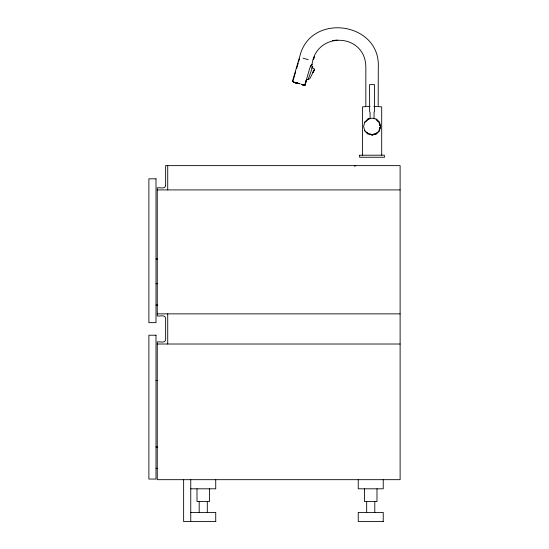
<?xml version="1.0" encoding="UTF-8"?>
<svg xmlns="http://www.w3.org/2000/svg" width="549" height="549" viewBox="0 0 549 549"><rect width="100%" height="100%" fill="white"/><g stroke="black" fill="none" stroke-linecap="round" stroke-linejoin="round"><path stroke-width="0.82" d="M374.006 118.618L374.061 112.113L374.493 111.811L374.535 84.628L369.594 84.628L369.635 111.811L370.067 112.12L370.122 118.618L372.071 118.124L374.006 118.618L373.265 118.378M308.106 79.145L308.332 78.884M370.65 118.371L367.823 119.133L364.721 122.249L363.603 126.51L364.721 130.765L367.823 133.887L372.064 135.02L376.305 133.887L379.4 130.765L380.539 126.51L379.393 122.255L376.298 119.14L373.478 118.371M379.023 130.545L379.881 127.32M379.359 130.744L380.491 126.51L379.359 122.276L376.278 119.174M292.384 81.52L299.946 55.778C310.885 12.277 380.635 22.049 378.288 67.321L378.186 105.58M292.713 81.835L295.609 71.994M296.577 68.714L298.265 62.977M298.745 61.337L299.473 58.88M369.985 106.389L365.84 106.389L365.84 67.328C365.758 32.693 316.142 30.826 311.99 64.61L309.89 67.795L304.819 85.177L302.76 84.834M302.128 84.656L305.045 85.205L306.321 80.401L304.867 85.157L306.376 80.394L307.104 79.55L308.113 79.433L308.552 78.287M312.107 68.344L308.222 79.214M312.642 66.594L312.491 66.985L312.752 66.305L311.063 65.557M313.939 58.022L313.287 59.69L314.632 56.334M311.564 68.172L311.75 67.74M313.191 72.015L314.577 69.188L311.969 67.307M313.143 72.084L314.57 69.243L309.766 78.795L309.204 79.001M310.494 66.017L311.379 65.125M364.735 122.255L365.257 121.734M365.696 121.878L368.043 119.517M376.086 133.503L377.259 132.323M376.298 133.881L379.393 130.765M296.069 82.892L298.182 83.366L295.952 82.858M354.428 166.203L355.834 165.633M370.589 118.399L367.83 119.14L369.957 118.611M372.874 134.368L375.283 133.723M372.071 134.979L376.278 133.846M333.476 40.454L332.447 40.599L337.436 40.015M378.288 106.389L373.842 106.389M365.469 106.602L362.429 106.918L362.429 155.175M378.659 106.602L381.692 106.918L381.692 155.175M370.266 134.169L372.071 134.958L374.15 134.169M157.254 189.92L400.118 189.92M155.998 259.004L157.707 259.004M155.998 283.709L157.714 283.709M155.998 305.066L157.714 305.066M157.254 313.863L400.118 313.863M157.254 344.01L400.118 344.01M155.998 380.436L157.707 380.436M155.998 447.016L157.714 447.016M155.998 468.372L157.714 468.372M190.757 488.809L215.736 488.809L215.736 479.675M190.757 512.416L215.736 512.416L215.736 521.55M215.881 521.55L183.634 521.55L183.634 479.675M383.367 521.55L358.243 521.55L358.243 512.416L383.229 512.416L383.229 521.55M296.35 82.981L297.27 83.242L293.427 82.137L297.27 83.242M368.846 133.723L371.261 134.368M299.157 83.523L298.141 83.215L300.186 83.805M293.365 81.842L293.825 81.973M296.076 82.899L297.901 83.421M303.508 85.047L304.75 85.404M293.763 82.233L296.597 83.043M301.634 84.223L302.945 84.601M299.081 83.791L296.309 82.748L297.359 83.105M294.655 82.213L295.383 82.419M295.28 82.618L297.345 83.215L295.829 82.762M301.236 84.381L304.434 85.308L301.346 84.409M303.206 84.951L304.414 85.308M303.117 58.18L308.229 59.704M376.086 119.517L378.433 121.878M366.869 132.323L368.043 133.503M364.769 130.744L367.851 133.846M379.023 122.475L379.881 125.7M383.229 479.675L383.229 488.809L358.243 488.809L358.243 479.675M376.985 488.809L376.985 501.532L364.488 501.532L364.488 488.809M374.795 501.532L374.795 512.416M366.677 501.532L366.677 512.416M209.492 488.809L209.492 501.532L197.002 501.532L197.002 488.809M207.302 501.532L207.302 512.416M199.184 501.532L199.184 512.416M190.757 479.675L190.757 521.55M167.726 165.633L167.726 189.92M167.726 313.863L167.726 344.01M165.633 185.727C165.077 189.563 159.608 187.182 157.254 187.82L157.254 315.956C159.608 316.595 165.077 314.213 165.633 318.049L165.633 339.824C165.077 343.653 159.608 341.272 157.254 341.917L157.254 479.675L400.118 479.675L400.118 165.633L165.633 165.633L165.633 185.727M359.684 155.23L359.629 157.254L384.499 157.254L384.293 155.175L359.684 155.23M313.623 71.13L313.362 71.741L313.863 70.649L313.623 71.13M313.712 70.972L312.889 72.55L313.712 70.972M311.99 64.61L311.489 64.748L311.99 64.61M307.927 79.571L307.104 79.55L307.927 79.571M155.998 178.823L148.882 178.823L148.882 322.654L155.998 322.654L155.998 178.823M155.998 335.213L148.882 335.213L148.882 479.051L155.998 479.051L155.998 335.213M304.819 85.177L303.062 84.704L304.819 85.177"/></g></svg>
